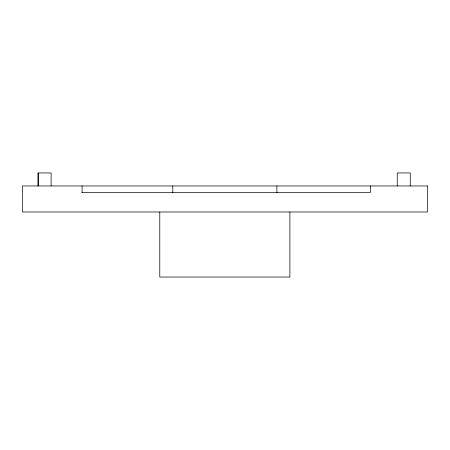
<?xml version="1.0" encoding="UTF-8"?>
<svg xmlns="http://www.w3.org/2000/svg" width="450" height="450" viewBox="0 0 450 450"><rect width="100%" height="100%" fill="white"/><g stroke="black" fill="none" stroke-linecap="round" stroke-linejoin="round"><path stroke-width="0.67" d="M38.143 172.952L38.143 185.963L38.115 172.952L51.126 172.952L51.103 185.963M81.81 192.471L370.384 192.471L370.384 185.963M410.259 185.963L410.259 172.952L397.249 172.952L397.249 185.963M289.896 211.989L289.896 277.048L159.778 277.048L159.778 211.989M276.885 185.963L276.885 192.814M172.789 185.963L172.789 192.814M82.097 185.963L82.097 192.471M427.5 185.963L22.5 185.963L22.5 211.989L427.5 211.989L427.5 185.963"/></g></svg>
